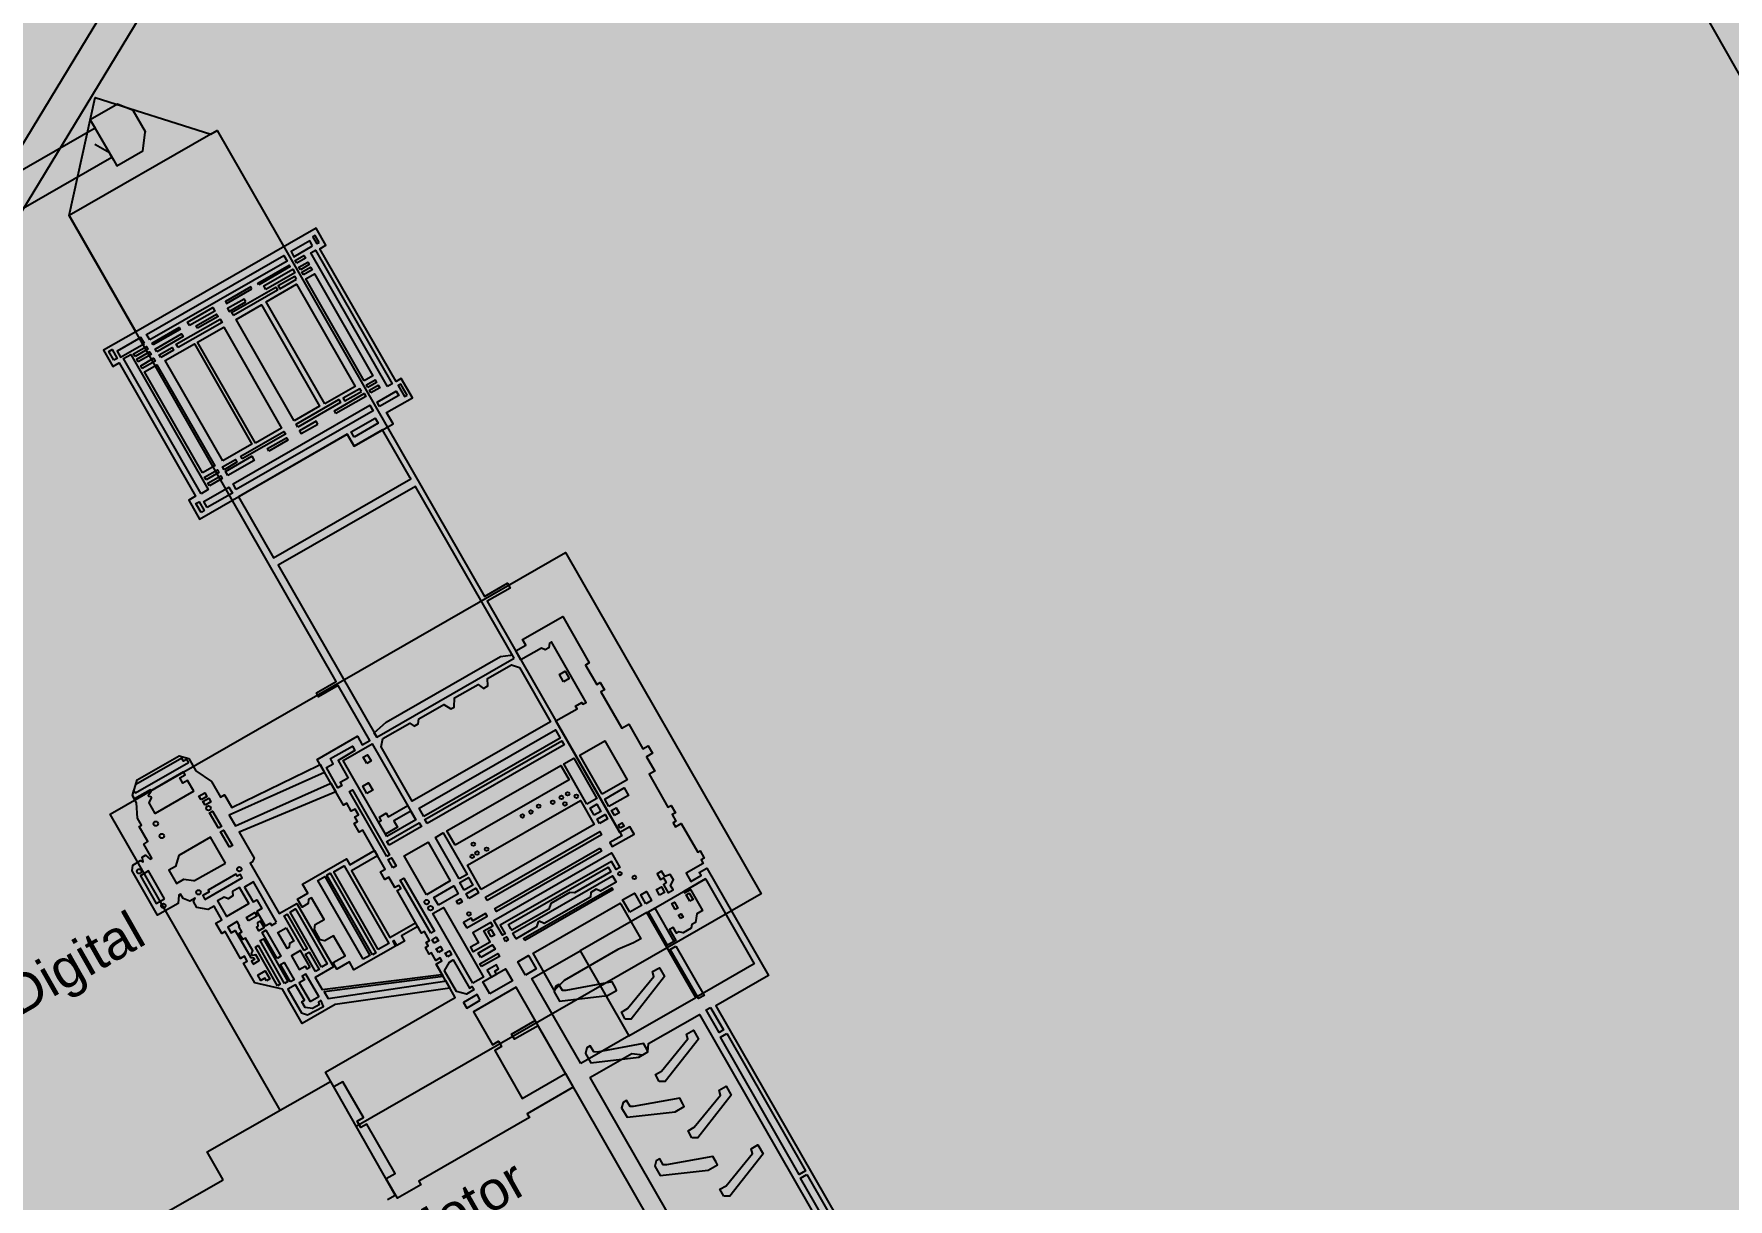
# Model space of a CAD drawing. Header units: millimetres. Extents: x 3191 to 879702, y -27549 to 222194.
# Drawn here: x 249908 to 263054, y 147255 to 156290 of the extents above; entities that cross this region are included whole.
import ezdxf

# ---------------------------------------------------------------- set-up
doc = ezdxf.new("R2010")
doc.units = ezdxf.units.MM
doc.header["$MEASUREMENT"] = 0
for name, color, linetype in [('Granulator', 11, 'Continuous'), ('Grater', 130, 'Continuous'), ('Worker-Walkway', 8, 'Continuous')]:
    doc.layers.add(name, color=color, linetype=linetype)
doc.styles.get("Standard").update_dxf_attribs({"font": 'arial.ttf'})
picture_1 = doc.add_image_def('image4.png', size_in_pixel=(2551, 1418))

msp = doc.modelspace()

# ---------------------------------------------------------------- hatches: boundary and pattern name
at = {"lineweight": 211, "true_color": 0x000000}
h = msp.add_hatch(color=18, dxfattribs=at)
h.dxf.hatch_style = 1
h.paths.add_polyline_path([(215191.27861, 151368.28351), (238441.17067, 110521.71059), (277549.59155, 132782.24554), (254299.69949, 173628.81846)])

# ---------------------------------------------------------------- linework, layer by layer
at = {"layer": 'Granulator'}
msp.add_lwpolyline([(252601.60791, 160010.56117), (250739.5303, 156948.32119), (250707.64056, 156967.71261), (250694.48984, 156946.08587), (250675.63701, 156957.54984), (250505.79769, 156678.24421), (250522.85501, 156667.87204), (250516.02871, 156656.64599), (250549.69447, 156636.17462), (248581.8921, 153400.06723), (248587.51549, 153305.03192), (248737.37367, 153213.90662), (248805.66286, 153256.09933), (250777.29373, 156498.50278), (250822.04823, 156471.2886), (251003.81211, 156770.2045), (250959.03453, 156797.43272), (252803.91987, 159831.39953)], dxfattribs=at)
at = {"layer": 'Grater'}
for points in [[(254032.9348, 148227.66786), (254093.46473, 148122.1881), (253735.8728, 147916.9827), (253753.56437, 147886.15329), (252894.90751, 147393.41001), (252910.88134, 147365.57394), (252728.16704, 147260.72269), (252640.53885, 147413.42399), (252710.4513, 147453.5435), (252490.74399, 147836.40653), (252443.37647, 147809.22452), (252415.30835, 147858.13618), (252464.18143, 147886.18217), (252304.47822, 148164.48177), (252236.05204, 148125.21516), (252170.43899, 148239.55279), (253177.00835, 148817.17617), (253126.78486, 148904.69587), (253028.69832, 149075.62196), (253073.22842, 149101.17571), (253059.82536, 149124.53195), (253026.12378, 149105.19217), (252991.83906, 149164.93689), (252974.98827, 149155.267), (252946.14891, 149205.52261), (252967.14967, 149217.57397), (252951.53808, 149244.77879), (252978.13647, 149260.04237), (252938.75695, 149328.6653), (252916.28923, 149315.77212), (252726.22757, 149646.97451), (252753.73316, 149662.75869), (252739.54718, 149687.47924), (252709.10767, 149670.01141), (252662.97404, 149750.4041), (252631.10617, 149732.1166), (252596.43583, 149792.53329), (252633.5346, 149813.82255), (252460.31147, 150115.68201), (252432.24612, 150099.57661), (252392.66796, 150168.54572), (252419.30495, 150183.83145), (252398.83228, 150219.50723), (252425.44996, 150234.78188), (252399.78901, 150279.49879), (252370.79716, 150262.86171), (252335.57761, 150324.23546), (252309.88643, 150309.49248), (252106.23475, 150664.37691), (252418.37007, 150843.49687), (252455.76308, 150778.33563), (252514.57678, 150812.08608), (252269.92133, 151238.42388), (252117.16398, 151150.76354), (252099.58927, 151181.38932), (252253.25381, 151269.57026), (250180.71114, 154881.19331), (250383.20207, 155796.15926), (251281.76148, 155513.84701), (250180.917, 154882.1235)], [(250524.90995, 155312.51867), (250550.51248, 155267.90358), (250753.55197, 155384.41851), (250772.15724, 155525.21372), (250773.05047, 155531.97318), (250678.19819, 155697.26323), (250555.65569, 155744.74411), (250344.93394, 155623.82069), (250524.90995, 155312.51867)], [(250344.93394, 155623.82069), (250382.32777, 155559.1411), (247756.52279, 154052.31361)], [(251281.76148, 155513.84701), (251329.61155, 155541.30594), (253403.80185, 151926.81172), (253583.08037, 152029.69133), (253604.35933, 151992.61051), (253425.96871, 151890.24042), (254468.92989, 150072.77115), (254377.34111, 150020.2126), (254395.92077, 149987.83561), (254565.18146, 150084.96646), (254533.02347, 150141.00513), (254455.35155, 150096.43282)], [(248050.05384, 153919.92365), (250512.92409, 155333.25046), (250493.28107, 155367.48047), (250385.69984, 155429.28546), (250381.34192, 155431.78906)], [(250180.71114, 154881.19331), (250698.05513, 153979.66714), (250448.63254, 153836.5351), (250521.08149, 153710.28519), (250570.1476, 153738.44195), (251162.6048, 152706.02312), (251109.33082, 152675.45166), (251193.85071, 152528.16689), (252339.43427, 153185.56407), (252392.76605, 153092.62784), (252694.90285, 153266.01012), (252644.48072, 153353.87598), (252844.75999, 153468.80695), (252758.53405, 153619.06471), (252718.11531, 153595.87028), (252127.66799, 154624.78669), (252174.22481, 154651.50348), (252098.59745, 154783.2921), (250698.05513, 153979.66714)], [(252827.29297, 152847.60268), (252613.87236, 153219.51048), (252392.76605, 153092.62784), (252339.43427, 153185.56407), (251495.50496, 152701.27225), (251767.41058, 152227.44819), (252832.90945, 152838.88849), (252827.29297, 152847.60268)], [(251817.54684, 147943.39438), (250499.23598, 150240.68937), (254032.18865, 152268.08677), (255551.37319, 149620.74832), (252407.67261, 147816.72461)], [(254455.35155, 150096.43282), (253957.84923, 150963.38281), (254122.22648, 151057.71128), (254111.03195, 151077.21893), (254159.80852, 151105.20954), (254167.27544, 151092.19765), (254192.46476, 151106.65263), (253923.52722, 151575.30452), (253923.52722, 151575.30452), (253908.12409, 151566.46538), (253904.35412, 151529.70837), (253875.09204, 151512.91622), (253845.30802, 151527.16993), (253686.58631, 151436.08692), (253646.92635, 151505.19856), (253725.17733, 151550.10316), (253699.98379, 151594.00555), (254011.28912, 151772.64922), (254217.53495, 151413.24423), (254187.80961, 151396.18624), (254274.60814, 151244.9307), (254302.09442, 151260.70381), (254334.83668, 151203.64699), (254307.85225, 151188.16188), (254469.47185, 150906.52277), (254522.93885, 150937.20499), (254632.38352, 150746.48618), (254674.23062, 150770.50028), (254708.12972, 150711.42754), (254662.30638, 150685.13165), (254726.0264, 150574.09282), (254681.72793, 150548.67199), (254827.86449, 150294.0137), (254852.30103, 150308.0367), (254885.32374, 150250.49117), (254859.90278, 150235.90327), (254889.01091, 150185.17931), (254867.62411, 150172.90642), (254885.74803, 150141.32358), (254931.05021, 150167.3204), (255058.77072, 149944.75402), (255077.10777, 149955.27681), (255109.26576, 149899.23814), (255085.33108, 149885.50314), (255101.41007, 149857.4838), (254968.0128, 149780.93331), (255004.83323, 149716.76984), (255085.28466, 149762.93718), (255070.66633, 149788.41115), (255128.70794, 149821.71854), (255606.9295, 148988.36731), (255199.59588, 148754.61748), (257767.26876, 144280.17811)], [(252567.99249, 150837.00033), (252549.05632, 150869.99858), (252641.44897, 150953.50577), (253527.84132, 151462.16516), (253605.44767, 151471.62662), (253616.94023, 151478.22167)], [(253674.84255, 151377.38284), (253916.70762, 150955.90758), (252844.13855, 150340.41002), (252602.6044, 150761.30862), (252616.48973, 150825.22178), (252824.55573, 150944.62118), (252857.1608, 150921.18469), (252889.43505, 150939.70538), (252895.45617, 150979.94177), (253089.11169, 151091.07168), (253142.92733, 151056.04377), (253168.28495, 151070.59533), (253171.35975, 151141.33623), (253354.49476, 151246.42891), (253395.26978, 151215.42936), (253431.00234, 151235.93461), (253428.08872, 151291.74073), (253613.10097, 151397.91066), (253674.84255, 151377.38284)], [(253028.69832, 149075.62196), (253082.69342, 148981.52984), (252159.7718, 148863.11722), (252189.98969, 148810.45937), (253094.94499, 148944.77273), (253101.59629, 148948.5896), (253134.79243, 148890.74184), (252244.32801, 148763.61447), (251988.31745, 148616.7019), (251835.74176, 148882.58105), (251622.32797, 148932.54713), (251535.15181, 149084.46073), (251562.69785, 149100.26812), (251540.70643, 149138.59049), (251510.72099, 149121.38324), (251391.13244, 149329.77884), (251365.04702, 149314.80962), (251319.22381, 149394.66139), (251365.94868, 149421.47462), (251306.0412, 149525.8697), (251260.09432, 149499.50291), (251173.29531, 149515.45527), (251146.92069, 149561.41581), (251158.66931, 149587.84614), (251118.95643, 149565.05676), (251065.00987, 149585.59295), (251046.00831, 149618.70518), (251032.76733, 149611.1068), (251026.83336, 149546.59241), (250867.96175, 149455.42337), (250670.13178, 149800.16284), (250674.99771, 149844.90047), (250734.57206, 149879.08742), (250755.47952, 149868.81483), (250747.66688, 149906.78785), (250772.97431, 149921.31061), (250809.57106, 149890.01128), (250823.19853, 149897.83145), (250759.93543, 150008.07402), (250792.25485, 150026.62063), (250724.41699, 150144.83523), (250742.37111, 150155.13827), (250711.07338, 150209.67784), (250704.43611, 150328.58492), (250671.79731, 150385.46147), (250708.76048, 150505.04737), (251036.19601, 150692.94741), (251108.94713, 150672.60501), (251164.15792, 150576.39441), (251285.55611, 150493.82423), (251356.19225, 150370.73334), (251387.73367, 150388.8335), (251443.61791, 150291.44936), (252114.57216, 150616.01519), (252129.1776, 150624.39657), (252163.86577, 150563.9488), (251424.12667, 150232.54961), (251472.40564, 150148.41845), (252206.11924, 150477.09955), (252211.82543, 150480.37407), (252251.08837, 150411.95427), (251500.35089, 150100.7906), (251617.01344, 149897.49386), (251600.75656, 149868.23438), (251586.15535, 149859.85543), (251810.76632, 149468.44725), (251949.27454, 149547.93068), (252231.86555, 149055.4862), (252089.86389, 148973.99804), (252143.54782, 148880.44815), (253070.63438, 148997.566), (253072.78334, 148998.79919)], [(251148.31444, 150417.52865), (250848.29947, 150245.364), (250801.24548, 150327.36052), (250820.45399, 150365.09175), (250815.27544, 150374.11592), (250798.62852, 150376.54548), (250793.92022, 150384.75019), (250818.88575, 150418.14646), (250812.53447, 150429.21422), (250687.77418, 150357.62009), (250671.79731, 150385.46147), (250683.68112, 150423.90884), (250695.06467, 150404.07182), (251106.67021, 150640.27312), (251092.62077, 150664.75573), (251068.15157, 150650.71399), (251054.6885, 150674.17481), (250697.71953, 150469.32691)], [(252345.34082, 150519.3774), (252285.11898, 150484.81889), (252297.8912, 150462.56197), (252267.24321, 150444.97451), (252178.01769, 150600.45933), (252231.18236, 150630.96807), (252208.60457, 150670.31223), (252378.67429, 150767.90734), (252399.22594, 150732.09393), (252267.94555, 150656.75822), (252346.42499, 150519.99956)], [(251148.31444, 150417.52865), (251099.89614, 150501.90262), (251063.13462, 150480.80689), (251039.62795, 150521.76974), (251081.73505, 150545.93305), (251069.20494, 150567.76807), (250814.38897, 150421.54103)], [(252871.48585, 150196.80804), (252833.18663, 150263.54845), (252700.14446, 150187.20173), (252728.3246, 150138.09487), (252635.90381, 150085.05887), (252582.51016, 150178.10291), (252603.45579, 150190.12264), (252588.62841, 150215.9609), (252641.58729, 150246.35154), (252657.40742, 150218.78331), (252808.96587, 150305.75567)], [(251394.97834, 149859.63058), (251278.97181, 150061.78412), (251031.92576, 149920.01586), (251006.18074, 149835.02833), (250954.68751, 149805.47875), (251013.81124, 149702.44944), (251071.17206, 149735.36615), (251146.79775, 149725.88543), (251153.45454, 149724.87751), (251394.97834, 149859.63058)], [(252916.28923, 149315.77212), (252886.13214, 149368.32403), (252760.02037, 149295.95434), (252783.28322, 149255.4164), (252723.62355, 149221.18048), (252701.78887, 149259.2297), (252693.33633, 149254.37918), (252714.7414, 149217.07861), (252391.07036, 149031.33883), (252355.38364, 149093.52669), (252259.15318, 149038.3045), (252230.32281, 149088.54444), (252322.54785, 149141.46811), (252233.5023, 149296.63931), (252165.13913, 149257.40886), (252129.78572, 149264.89196), (252083.79414, 149345.0371), (252090.28812, 149383.81001), (252159.14821, 149423.32562), (252063.06633, 149590.75836), (252038.95853, 149576.92401), (252035.32523, 149546.40929), (251988.59031, 149519.59029), (251953.19967, 149581.26219), (252032.99687, 149627.0541), (251992.75859, 149697.17351), (252332.98837, 149892.41558), (252359.01466, 149847.06204), (252551.17882, 149957.33613)], [(252551.17882, 149957.33613), (252574.54036, 149916.6262), (252373.40667, 149801.20492), (252670.38383, 149283.69105), (252869.22057, 149397.79421)], [(253561.09192, 149310.489), (253542.92858, 149300.0659), (253476.26385, 149416.23618), (254390.26002, 149940.73612), (254455.56925, 149826.92793), (254425.55438, 149809.7038), (254388.81575, 149873.72472), (253526.95473, 149379.14272), (253565.04886, 149312.7597), (253563.09934, 149311.64097)], [(251233.18264, 149578.46675), (251524.84546, 149745.83849), (251509.96002, 149771.77791), (251485.33021, 149757.64401), (251475.65816, 149774.49857), (251259.82727, 149650.64325), (251268.0131, 149636.37859), (251218.10597, 149607.7392), (251233.18264, 149578.46675)], [(253608.97073, 149351.57991), (253589.92367, 149384.77142), (254363.30356, 149828.5782), (254384.16185, 149792.23045), (254101.34651, 149629.93586), (254067.01217, 149631.23818), (253918.482, 149546.00361), (253903.77168, 149503.94291), (253617.0187, 149339.38869), (253608.97073, 149351.57991)], [(253645.55507, 149280.40555), (253624.35791, 149317.34383), (254398.10454, 149761.36108), (254426.51154, 149711.85889), (254303.96209, 149641.53346), (254271.01986, 149657.0877), (254229.38508, 149633.19544), (254225.858, 149595.65747), (253868.4591, 149390.56285), (253827.97607, 149410.18103), (253820.12009, 149405.67285), (253808.62865, 149365.64879), (253649.15415, 149274.13378), (253649.15415, 149274.13378)], [(254833.14186, 149632.04425), (254867.21303, 149651.59611), (254846.64396, 149687.43987), (254869.66405, 149730.33047), (254846.05868, 149771.4653), (254802.6557, 149755.93183), (254778.71361, 149797.65343), (254743.46792, 149777.42757), (254769.43035, 149732.18532), (254792.93082, 149745.67115), (254813.04705, 149710.6165), (254793.87551, 149693.73793), (254830.23567, 149630.37652), (254833.14186, 149632.04425)], [(251401.23867, 149446.63454), (251574.93234, 149546.30927), (251503.02478, 149671.61573), (251448.13849, 149640.11904), (251452.44997, 149605.67756), (251415.0008, 149584.18723), (251383.9516, 149596.41307), (251332.29775, 149566.77133), (251401.23867, 149446.63454)], [(251789.4421, 149401.98665), (251610.47437, 149713.85669), (251541.7749, 149674.43325), (251608.00463, 149559.021), (251637.1669, 149575.75587), (251676.23245, 149507.68005), (251637.99525, 149485.73749), (251702.73875, 149372.91514), (251740.32846, 149394.48613), (251750.37207, 149376.98409), (251790.55677, 149400.04423)], [(255119.80151, 149737.35084), (254950.04221, 149639.93386), (254956.2623, 149629.0947), (255003.5393, 149656.22478), (255097.04351, 149493.28389), (255052.72289, 149467.85034), (255040.28932, 149398.82613), (255013.32552, 149383.35286), (255006.88367, 149356.08128), (254944.82978, 149320.47144), (254912.5635, 149328.00471), (254893.82637, 149317.25234), (254868.32258, 149361.69536), (254839.17036, 149344.96626), (254887.91376, 149260.02575), (254824.9062, 149223.86864), (254676.29336, 149482.84212)], [(254462.2002, 149542.27052), (254616.59303, 149273.22482), (254560.38665, 149240.97059), (254439.73728, 149189.42006), (254023.64043, 148950.64141), (253953.41875, 148879.80332), (253945.56351, 148875.29556), (253781.45799, 149161.26664), (254458.03762, 149549.52425), (254462.2002, 149542.27052)], [(254676.29336, 149482.84212), (254725.80396, 149511.25395), (254874.4168, 149252.28048)], [(251609.15352, 149076.6705), (251656.295, 149103.72281), (251630.84927, 149148.06466), (251604.24208, 149144.03883), (251594.98803, 149160.16498), (251606.59029, 149179.14163), (251549.22564, 149279.10556), (251527.86842, 149266.84964), (251500.57071, 149314.41875), (251521.92793, 149326.67467), (251497.17887, 149369.80251), (251503.84453, 149373.62762), (251485.18549, 149406.14296), (251411.99372, 149364.1416), (251437.34656, 149319.96162), (251469.39996, 149338.35557), (251589.80709, 149128.53351), (251612.47891, 149126.44135), (251620.15385, 149113.06697), (251596.17654, 149099.30751), (251609.16356, 149076.67626)], [(251649.78802, 149335.09225), (251693.69706, 149360.28961), (251665.15116, 149410.03383), (251641.90166, 149396.69202), (251645.09415, 149370.18844), (251633.80068, 149363.70763), (251650.11428, 149335.27948)], [(251865.47017, 149358.98156), (251924.6926, 149255.78027), (251891.37935, 149236.66334), (251888.56693, 149206.22968), (251872.91166, 149197.24584), (251801.48016, 149321.72273), (251865.70239, 149358.57689)], [(253266.26996, 149358.47534), (253424.14238, 149449.07099), (253412.86605, 149468.72118), (253313.90384, 149411.93136), (253301.27202, 149433.94365), (253242.36181, 149400.13781), (253266.26996, 149358.47534)], [(253315.37488, 149174.62643), (253447.34379, 149250.35726), (253399.09512, 149334.43563), (253468.21618, 149374.10099), (253453.34077, 149400.02295), (253312.74379, 149319.34087), (253356.48193, 149243.12258), (253294.42547, 149207.51126), (253313.8114, 149173.72923), (253315.37488, 149174.62643)], [(253563.09934, 149311.64097), (253561.09192, 149310.489)], [(253649.15415, 149274.13378), (253645.55507, 149280.40555)], [(252047.07449, 149060.19009), (251976.56607, 149183.05841), (251905.51756, 149142.28697), (251967.03899, 149035.07943), (252013.60324, 149061.8005), (252025.81812, 149040.51479), (252049.90083, 149054.33473), (252047.07449, 149060.19009)], [(253324.31619, 148878.96344), (253263.83335, 148844.25515), (253187.82022, 148863.31735), (253094.83851, 149025.34773), (253133.08315, 149093.09953), (253162.08982, 149109.74511), (253287.33878, 148891.48566), (253309.69987, 148904.31764), (253324.31619, 148878.96344)], [(251712.58635, 148946.80796), (251700.55725, 148967.76994), (251668.32316, 148949.27229), (251644.49717, 148990.79156), (251702.92209, 149024.31891), (251738.31273, 148962.647), (251712.12191, 148947.61731)], [(252050.50756, 148786.4831), (252117.7966, 148825.09715), (252017.63923, 148999.63188), (251990.23875, 148983.90801), (252006.88907, 148954.89308), (251966.59896, 148931.77246), (252050.50756, 148786.4831)], [(253431.58224, 149016.0173), (253454.81025, 148975.54005), (253496.52584, 148999.4787), (253483.80588, 149021.64456), (253514.11255, 149039.03616), (253496.12695, 149070.37795), (253424.49619, 149029.27238), (253431.58224, 149016.0173)], [(254496.6871, 148650.64153), (254466.26021, 148703.66359), (254514.83722, 148731.53967), (254718.35073, 148980.45635), (254708.17156, 149018.65824), (254761.16557, 149049.06904), (254800.88134, 148979.86013), (254542.68818, 148650.61347), (254496.6871, 148650.64153)], [(252132.94795, 148796.82238), (252115.98201, 148780.65812), (252120.05298, 148760.49522), (252070.49218, 148732.05458), (252012.50288, 148741.63701), (251987.28937, 148785.57419), (252006.22727, 148796.44177), (251937.29796, 148916.55833), (251877.26184, 148882.10639), (251982.96932, 148697.90002), (252030.02466, 148683.10552), (252153.84939, 148748.27242), (252132.94795, 148796.82238)], [(256663.48636, 143643.65578), (253648.76835, 148897.11819), (253319.04875, 148707.90743), (253465.80463, 148452.16991), (253512.41936, 148478.91994), (253535.73157, 148438.29598), (253483.11386, 148408.10112), (253697.21222, 148035.01227), (254032.9348, 148227.66786), (253819.70115, 148599.24985), (253636.62011, 148494.18815), (253613.3079, 148534.81211), (253796.38895, 148639.87382)], [(254420.29722, 148893.40203), (254394.52637, 148938.31043), (254034.54399, 148871.70336), (254009.25075, 148872.82914), (253982.2085, 148919.95311), (253954.97867, 148904.32718), (253944.11601, 148861.87728), (253985.94501, 148788.98587), (254358.2919, 148832.34895), (254429.69177, 148873.32201), (254420.29722, 148893.40203)], [(254220.4676, 148197.4121), (254546.74367, 148384.64678), (254631.80197, 148372.65794), (254672.74459, 148396.153), (254677.08882, 148461.01926), (255071.29641, 148687.23668), (257646.58086, 144199.53333)], [(254760.48089, 148166.89681), (254730.054, 148219.91886), (254778.631, 148247.79495), (254982.14451, 148496.71163), (254971.96534, 148534.91351), (255024.95935, 148565.32432), (255064.67513, 148496.11541), (254806.48197, 148166.86875), (254760.48089, 148166.89681)], [(254663.35004, 148416.23302), (254637.5792, 148461.14142), (254277.59681, 148394.53435), (254252.30357, 148395.66013), (254225.26132, 148442.7841), (254198.03149, 148427.15817), (254187.16883, 148384.70827), (254228.99783, 148311.81686), (254601.34472, 148355.17994), (254672.74459, 148396.153), (254663.35004, 148416.23302)], [(254220.4676, 148197.4121), (256795.91461, 143709.42549)], [(254944.46392, 147993.1949), (254918.69307, 148038.10329), (254558.71069, 147971.49622), (254533.41745, 147972.622), (254506.3752, 148019.74597), (254479.14537, 148004.12004), (254468.28271, 147961.67015), (254510.11171, 147888.77873), (254882.4586, 147932.14181), (254953.85847, 147973.11488), (254944.46392, 147993.1949)], [(255013.84878, 147730.84139), (254983.42189, 147783.86344), (255031.9989, 147811.73953), (255235.51241, 148060.65621), (255225.33324, 148098.85809), (255278.32725, 148129.26889), (255318.04302, 148060.05999), (255059.84986, 147730.81333), (255013.84878, 147730.84139)], [(255261.50784, 147277.37575), (255231.08095, 147330.39781), (255279.65796, 147358.27389), (255483.17147, 147607.19057), (255472.9923, 147645.39246), (255525.98631, 147675.80326), (255565.70208, 147606.59435), (255307.50893, 147277.34769), (255261.50784, 147277.37575)], [(255201.9971, 147540.99796), (255176.22625, 147585.90635), (254816.24387, 147519.29928), (254790.95063, 147520.42506), (254763.90838, 147567.54903), (254736.67855, 147551.9231), (254725.81589, 147509.47321), (254767.64489, 147436.58179), (255139.99178, 147479.94487), (255211.39165, 147520.91794), (255201.9971, 147540.99796)]]:
    msp.add_lwpolyline(points, dxfattribs=at)
for points in [[(252070.64, 154645.73791), (252048.09903, 154685.01792), (251902.85023, 154601.66638), (251925.3912, 154562.38637)], [(252652.42573, 153555.27774), (252057.18742, 154592.54293), (252093.07015, 154613.13436), (252688.30845, 153575.86917)], [(252120.87091, 154673.83224), (252090.61763, 154726.55176), (252073.22638, 154716.57173), (252103.47966, 154663.85221)], [(250806.7599, 153916.77451), (250781.68321, 153960.47327), (251847.04696, 154571.83603), (251872.12365, 154528.13727)], [(251651.97479, 154345.52856), (251644.85844, 154357.92956), (251889.14665, 154498.11521), (251896.26301, 154485.71422)], [(251946.84759, 154512.38739), (251935.16228, 154532.75028), (252003.31822, 154571.86182), (252015.00354, 154551.49893)], [(251975.8038, 154461.92816), (251964.11849, 154482.29105), (252032.27444, 154521.40258), (252043.95975, 154501.03969)], [(251998.67197, 154422.07798), (251986.98665, 154442.44087), (252055.1426, 154481.5524), (252066.82792, 154461.18952)], [(251707.11704, 154308.90525), (251690.86277, 154337.23003), (251915.67509, 154466.23938), (251931.92937, 154437.9146)], [(252164.87186, 153422.28597), (251710.75711, 154213.62855), (251945.95401, 154348.59712), (252400.06875, 153557.25454)], [(251944.81253, 154388.81559), (251932.61306, 154410.07445), (251803.38506, 154335.9165), (251815.58453, 154314.65764)], [(252471.06946, 153601.11143), (252017.16505, 154392.08748), (252083.89264, 154430.37934), (252537.79705, 153639.40329)], [(251599.00326, 154312.77569), (251590.36781, 154327.82387), (251394.77896, 154215.58451), (251403.41441, 154200.53634)], [(251551.73473, 154212.67367), (251539.53526, 154233.93253), (251410.30726, 154159.77458), (251422.50673, 154138.51573)], [(251455.49623, 154105.66473), (251441.26351, 154130.46673), (251784.66835, 154327.53081), (251798.90107, 154302.72882)], [(251027.34797, 153857.75072), (251012.13369, 153884.2632), (251352.25716, 154079.44426), (251367.47144, 154052.93178)], [(251115.21034, 154028.00332), (251099.99606, 154054.5158), (251296.99397, 154167.56375), (251312.20825, 154141.05126)], [(251177.53752, 154007.3862), (251166.37804, 154026.83276), (251325.38929, 154118.08193), (251336.54876, 154098.63537)], [(251927.00224, 153290.14168), (251476.69691, 154074.84596), (251674.69853, 154188.46989), (252125.00386, 153403.76561)], [(250833.61608, 153878.15721), (250825.49479, 153892.30941), (251035.75329, 154012.967), (251043.87458, 153998.81479)], [(250860.8861, 153824.51071), (250848.20753, 153846.60445), (251054.04583, 153964.72549), (251066.7244, 153942.63175)], [(251626.64851, 153115.88783), (251177.10273, 153899.26853), (251380.70198, 154016.10468), (251830.24776, 153232.72398)], [(250528.50376, 153759.09931), (250489.28784, 153827.43717), (250514.7667, 153842.0583), (250553.98262, 153773.72045)], [(250764.79779, 153889.47325), (250737.82808, 153936.47079), (250552.701, 153830.23497), (250579.67071, 153783.23742)], [(250693.55477, 153788.98525), (250681.53058, 153809.93866), (250780.84022, 153866.92785), (250792.86441, 153845.97444)], [(250717.96539, 153746.44717), (250705.9412, 153767.40058), (250805.25085, 153824.38977), (250817.27504, 153803.43636)], [(250892.06827, 153779.74102), (250880.04408, 153800.69444), (250979.35372, 153857.68363), (250991.37791, 153836.73021)], [(251373.39868, 152980.00644), (250927.11309, 153757.70589), (251153.4889, 153887.61245), (251599.77448, 153109.913)], [(251205.44854, 152724.41046), (250603.3977, 153773.54722), (250658.71771, 153805.2928), (251260.76855, 152756.15604)], [(250748.60246, 153696.54647), (250736.57826, 153717.49988), (250835.88791, 153774.48907), (250847.9121, 153753.53566)], [(251216.56029, 152886.13337), (250767.02619, 153669.49371), (250861.78052, 153723.86882), (251311.31462, 152940.50848)], [(252499.27108, 153547.67472), (252487.58577, 153568.03761), (252555.74171, 153607.14914), (252567.42703, 153586.78625)], [(252523.15587, 153506.05298), (252511.47055, 153526.41587), (252579.6265, 153565.5274), (252591.31182, 153545.16451)], [(252803.15267, 153490.02665), (252754.54176, 153574.73627), (252733.79193, 153562.8289), (252782.40284, 153478.11929)], [(251955.05868, 153241.25038), (251942.35674, 153263.38484), (252275.16469, 153454.36786), (252287.86663, 153432.2334)], [(252251.18257, 153346.46122), (252238.99478, 153367.69972), (252470.89101, 153500.77419), (252483.07879, 153479.53569)], [(252449.32937, 153517.82448), (252437.1299, 153539.08334), (252307.9019, 153464.92539), (252320.10137, 153443.66653)], [(252589.02914, 153401.50109), (252570.35601, 153434.04099), (252719.52314, 153519.64108), (252738.19628, 153487.10118)], [(251478.52891, 152757.27998), (251453.12503, 152801.5489), (252515.67067, 153411.29448), (252541.07455, 153367.02556)], [(252392.13535, 153163.9705), (252369.27887, 153203.80031), (252556.56779, 153311.27672), (252579.42427, 153271.44691)], [(251524.07628, 152994.877), (251512.39096, 153015.23989), (251847.824, 153207.72933), (251859.50932, 153187.36644)], [(251731.43467, 153053.83231), (251719.74935, 153074.1952), (251867.54604, 153159.00885), (251879.23136, 153138.64596)], [(252110.96463, 153264.80565), (252098.76516, 153286.0645), (251969.53716, 153211.90656), (251981.73663, 153190.6477)], [(251244.17731, 152831.79275), (251232.15312, 152852.74617), (251331.46277, 152909.73536), (251343.48696, 152888.78195)], [(251383.83974, 152911.0182), (251371.81555, 152931.97162), (251471.1252, 152988.96081), (251483.14939, 152968.00739)], [(251412.18336, 152865.91889), (251393.88416, 152897.80717), (251598.3327, 153015.13069), (251616.6319, 152983.24241)], [(251253.34731, 152616.66286), (251226.27243, 152663.84368), (251420.64524, 152775.3852), (251447.72012, 152728.20439)], [(251269.79777, 152785.53677), (251257.77358, 152806.49018), (251357.08322, 152863.47937), (251369.10741, 152842.52596)], [(253633.8967, 151448.67324), (252868.85907, 152781.83157), (251802.95486, 152170.15866), (252567.99249, 150837.00033)], [(251204.6782, 152579.85544), (251165.46228, 152648.1933), (251190.94114, 152662.81443), (251230.15706, 152594.47657)], [(254018.31254, 151266.04713), (253986.11495, 151322.1548), (254030.13441, 151347.41553), (254062.332, 151291.30785)], [(252932.97219, 150221.71009), (252896.57138, 150285.14231), (253955.27708, 150892.68433), (253991.67789, 150829.25211)], [(252958.17589, 150167.54656), (252940.57927, 150198.21052), (254003.59657, 150808.22677), (254021.19319, 150777.5628)], [(254317.63192, 150393.79009), (254143.54408, 150697.15641), (254337.91689, 150808.69794), (254512.00473, 150505.33162)], [(252646.02289, 150067.42532), (252308.24431, 150656.03993), (252533.70727, 150785.42265), (252871.48585, 150196.80804)], [(252491.67153, 150633.2723), (252463.98485, 150681.51924), (252497.56914, 150700.7917), (252525.25582, 150652.54477)], [(254199.49128, 150316.89964), (254020.07494, 150629.55143), (254096.24129, 150673.25976), (254275.65763, 150360.60797)], [(253176.02527, 149999.01031), (253111.79265, 150110.94238), (253995.75565, 150618.20768), (254059.98827, 150506.2756)], [(251205.23753, 150349.76213), (251188.65687, 150378.65566), (251233.39912, 150404.33115), (251249.97977, 150375.43762)], [(252645.16375, 149911.12009), (252356.2505, 150414.58175), (252379.06332, 150427.67296), (252667.97657, 149924.21131)], [(252492.39715, 150398.82728), (252458.85848, 150457.27193), (252504.22814, 150483.30747), (252537.76681, 150424.86282)], [(254370.06586, 150297.90247), (254336.98473, 150355.54981), (254488.85417, 150442.70062), (254521.9353, 150385.05329)], [(251236.15377, 150309.08403), (251219.57312, 150337.97756), (251264.31536, 150363.65306), (251280.89602, 150334.75953)], [(253379.28452, 149655.61128), (253271.69024, 149843.1056), (254148.19452, 150346.09068), (254255.7888, 150158.59636)], [(254255.11237, 150231.28636), (254222.87259, 150287.46757), (254275.12355, 150317.45197), (254307.36334, 150261.27076)], [(254412.60955, 150229.44413), (254390.45419, 150268.05216), (254426.10529, 150288.51067), (254448.26065, 150249.90264)], [(251339.70774, 150130.51396), (251271.52154, 150249.33556), (251294.29923, 150262.40662), (251362.48543, 150143.58502)], [(252663.27059, 149998.31411), (252646.34161, 150027.81464), (252898.48227, 150172.50646), (252915.41126, 150143.00592)], [(254297.84456, 150168.13335), (254278.77412, 150201.36558), (254339.32502, 150236.11293), (254358.39545, 150202.88069)], [(254457.29084, 150132.35584), (254443.54891, 150156.3026), (254473.33215, 150173.39382), (254487.07408, 150149.44706)], [(251424.81748, 149984.0849), (251356.63128, 150102.90651), (251379.40896, 150115.97756), (251447.59516, 149997.15596)], [(252952.86982, 149615.27232), (252780.61657, 149915.44166), (252965.99458, 150021.82148), (253138.24782, 149721.65214)], [(253207.53459, 149737.37573), (253023.09356, 150058.78357), (253084.37794, 150093.95182), (253268.81897, 149772.54399)], [(253425.74588, 149570.17552), (253411.3262, 149595.30332), (254298.47305, 150104.39569), (254312.89273, 150079.26788)], [(252693.38117, 149824.14291), (252657.26483, 149887.07941), (252683.7518, 149902.27905), (252719.86813, 149839.34255)], [(254299.41472, 149975.41306), (254312.50227, 149952.60662), (253497.54552, 149484.94081), (253484.45797, 149507.74724)], [(250922.10813, 149583.63267), (250798.20025, 149799.55515), (250733.61662, 149762.4936), (250857.5245, 149546.57112)], [(252462.30123, 149114.68471), (252112.08716, 149724.96947), (252164.63445, 149755.12392), (252514.84852, 149144.83916)], [(252536.10176, 149149.36987), (252181.84122, 149766.70602), (252207.46988, 149781.41312), (252561.73042, 149164.07696)], [(252580.37422, 149190.96755), (252235.68123, 149791.63125), (252316.42708, 149837.96754), (252661.12007, 149237.30384)], [(252987.54873, 149316.07126), (252751.01896, 149728.24919), (252779.36308, 149744.51456), (253015.89284, 149332.33663)], [(253245.79969, 149650.70821), (253211.98239, 149709.63841), (253280.31206, 149748.84963), (253314.12936, 149689.91943)], [(253046.83731, 149533.39299), (253011.66451, 149594.68528), (253165.63789, 149683.04345), (253200.81069, 149621.75116)], [(253281.5366, 149586.59968), (253260.79517, 149622.7438), (253337.77221, 149666.91735), (253358.51364, 149630.77322)], [(253716.93188, 149259.75737), (253707.9225, 149275.45716), (254391.31569, 149667.62476), (254400.32507, 149651.92497)], [(254531.29903, 149479.62177), (254476.18112, 149575.6705), (254567.48763, 149628.06706), (254622.60553, 149532.01833)], [(254656.37551, 149545.13043), (254616.38687, 149614.81483), (254660.6322, 149640.20517), (254700.62084, 149570.52077)], [(255043.26308, 148817.78851), (254665.2548, 149476.5076), (255119.80151, 149737.35084), (255497.80979, 149078.63175)], [(254763.37148, 149610.75323), (254738.0825, 149654.82193), (254776.85175, 149677.0698), (254802.14073, 149633.0011)], [(254998.56943, 149563.7532), (254969.39073, 149614.60015), (254992.92131, 149628.10326), (255022.10001, 149577.25631)], [(252140.51997, 149052.75875), (251895.14835, 149480.34454), (251938.72109, 149505.34891), (252184.09271, 149077.76312)], [(253314.05579, 148929.44047), (253003.82234, 149470.05481), (253085.52841, 149516.94213), (253395.76186, 148976.32779)], [(253200.1662, 149540.96065), (253185.73483, 149566.10882), (253217.15876, 149584.14155), (253231.59012, 149558.99339)], [(254146.35553, 149180.52194), (254525.13504, 148520.4589), (255043.26308, 148817.78851), (254664.48357, 149477.85155)], [(254884.12602, 149499.33014), (254857.10698, 149546.41365), (254877.81671, 149558.29799), (254904.83574, 149511.21449)], [(251572.60962, 149412.73905), (251557.41069, 149439.22479), (251621.98427, 149476.28057), (251637.18321, 149449.79484)], [(252004.62272, 149182.69808), (251850.11378, 149451.94611), (251872.54012, 149464.81555), (252027.04906, 149195.56751)], [(254924.11465, 149429.64575), (254909.5253, 149455.06922), (254930.23503, 149466.95357), (254944.82438, 149441.5301)], [(251798.87096, 148908.45138), (251627.00342, 149207.9486), (251647.95408, 149219.9712), (251819.82161, 148920.47399)], [(251853.34809, 148927.39462), (251663.21049, 149258.72935), (251688.99475, 149273.52574), (251879.13235, 148942.19101)], [(251794.35536, 149120.72387), (251678.46495, 149322.67507), (251707.8832, 149339.55684), (251823.77362, 149137.60564)], [(253014.10118, 149238.15198), (252997.97336, 149266.2564), (253030.16228, 149284.72812), (253046.2901, 149256.6237)], [(253046.19592, 149167.68972), (253030.0681, 149195.79414), (253062.25701, 149214.26586), (253078.38483, 149186.16144)], [(253375.6791, 149127.75589), (253355.83743, 149162.33208), (253467.38465, 149226.34384), (253487.22632, 149191.76766)], [(253456.92649, 149287.71601), (253432.15362, 149330.88533), (253456.9183, 149345.09663), (253481.69117, 149301.92731)], [(253567.27561, 149252.94382), (253553.48693, 149276.97203), (253573.98584, 149288.73539), (253587.77451, 149264.70718)], [(254889.96744, 149216.03136), (255108.96445, 148834.40611), (255064.76429, 148809.0417), (254845.76729, 149190.66695)], [(251899.48343, 148939.39915), (251822.45537, 149073.62861), (251849.85586, 149089.35248), (251926.88391, 148955.12302)], [(252091.83027, 149018.84694), (252014.5758, 149153.47095), (252044.69675, 149170.75597), (252121.95122, 149036.13195)], [(253116.06485, 149133.77816), (253099.93703, 149161.88258), (253132.12595, 149180.3543), (253148.25377, 149152.24988)], [(253380.55793, 149057.4164), (253367.47038, 149080.22284), (253506.50388, 149160.00771), (253519.59143, 149137.20127)], [(253723.5905, 148991.54529), (253663.91524, 149095.53569), (253746.71399, 149143.05005), (253806.38925, 149039.05965)], [(254150.82432, 148306.47142), (253772.39536, 148965.92357), (254146.35553, 149180.52194), (254524.78448, 148521.06979)], [(253445.61966, 148845.69423), (253391.84284, 148939.40599), (253567.10756, 149039.98226), (253620.88438, 148946.27051)], [(253371.80185, 148796.09842), (253346.12389, 148840.84495), (253240.36174, 148780.15297), (253266.03969, 148735.40644)], [(255158.67258, 148740.90126), (255258.73125, 148566.53852), (255225.0265, 148547.19693), (255124.96783, 148721.55967)], [(255283.6659, 148538.45826), (255894.39827, 147474.19302), (255846.12242, 147446.48975), (255235.39005, 148510.75499)], [(255905.75646, 147444.57533), (256516.48883, 146380.31009), (256468.21299, 146352.60682), (255857.48061, 147416.87206)]]:
    msp.add_lwpolyline(points, close=True, dxfattribs=at)
for centre, radius in [((254049.40716, 150397.27017), 13.98538), ((251262.38689, 150285.81029), 17.43712), ((253764.69599, 150256.21186), 13.98538), ((253824.21506, 150301.5292), 13.98538), ((253934.18152, 150332.38477), 13.98538), ((254000.9205, 150369.44593), 13.98538), ((254028.35863, 150319.46947), 13.98538), ((254116.91783, 150378.99054), 13.98538), ((250854.12183, 150166.19975), 17.43712), ((253698.07641, 150225.4189), 13.98538), ((250900.38423, 150070.50238), 17.43712), ((253317.63683, 150007.1023), 13.98538), ((253308.62682, 149912.64849), 13.98538), ((253346.17944, 149937.92338), 13.98538), ((253420.53279, 149968.19196), 13.98538), ((250724.28931, 149795.8857), 17.43712), ((251501.37499, 149812.81771), 17.43712), ((254454.8182, 149778.05992), 13.98538), ((254567.07487, 149748.90541), 13.98538), ((251184.4937, 149633.05875), 17.43712), ((250912.34435, 149529.19884), 17.43712), ((252955.54284, 149558.12163), 17.98272), ((252985.66305, 149510.82066), 17.98272), ((253283.00698, 149465.94613), 13.98538)]:
    msp.add_circle(centre, radius, dxfattribs=at)
at = {"layer": 'Worker-Walkway'}
for points in [[(268807.0134, 146023.76013), (259065.46502, 163138.19943)], [(251375.45399, 147404.15193), (251251.80966, 147621.37647), (252208.80776, 148166.10032), (252711.37604, 147283.16324), (252650.82983, 147248.7003)], [(246579.45751, 144674.26806), (251375.45399, 147404.15193)]]:
    msp.add_lwpolyline(points, dxfattribs=at)

# ---------------------------------------------------------------- texts
at = {"char_height": 300, "attachment_point": 1, "rotation": 29.648556086}
for s, insert in [('Platform Digital\\PScale', (248178.06696, 148096.06057)), ('Krumbuster Motor\\PControl\\\\ Eco brain', (250697.65543, 145917.44598))]:
    msp.add_mtext(s, dxfattribs=dict(at, insert=insert))

# ---------------------------------------------------------------- pictures from other files: only their frames are drawn
image = msp.add_image(picture_1, insert=(87169.1633, 55416.4542), size_in_units=(300035.65989, 166777.95599))
image.dxf.flags = 7

doc.saveas('drawing.dxf')
